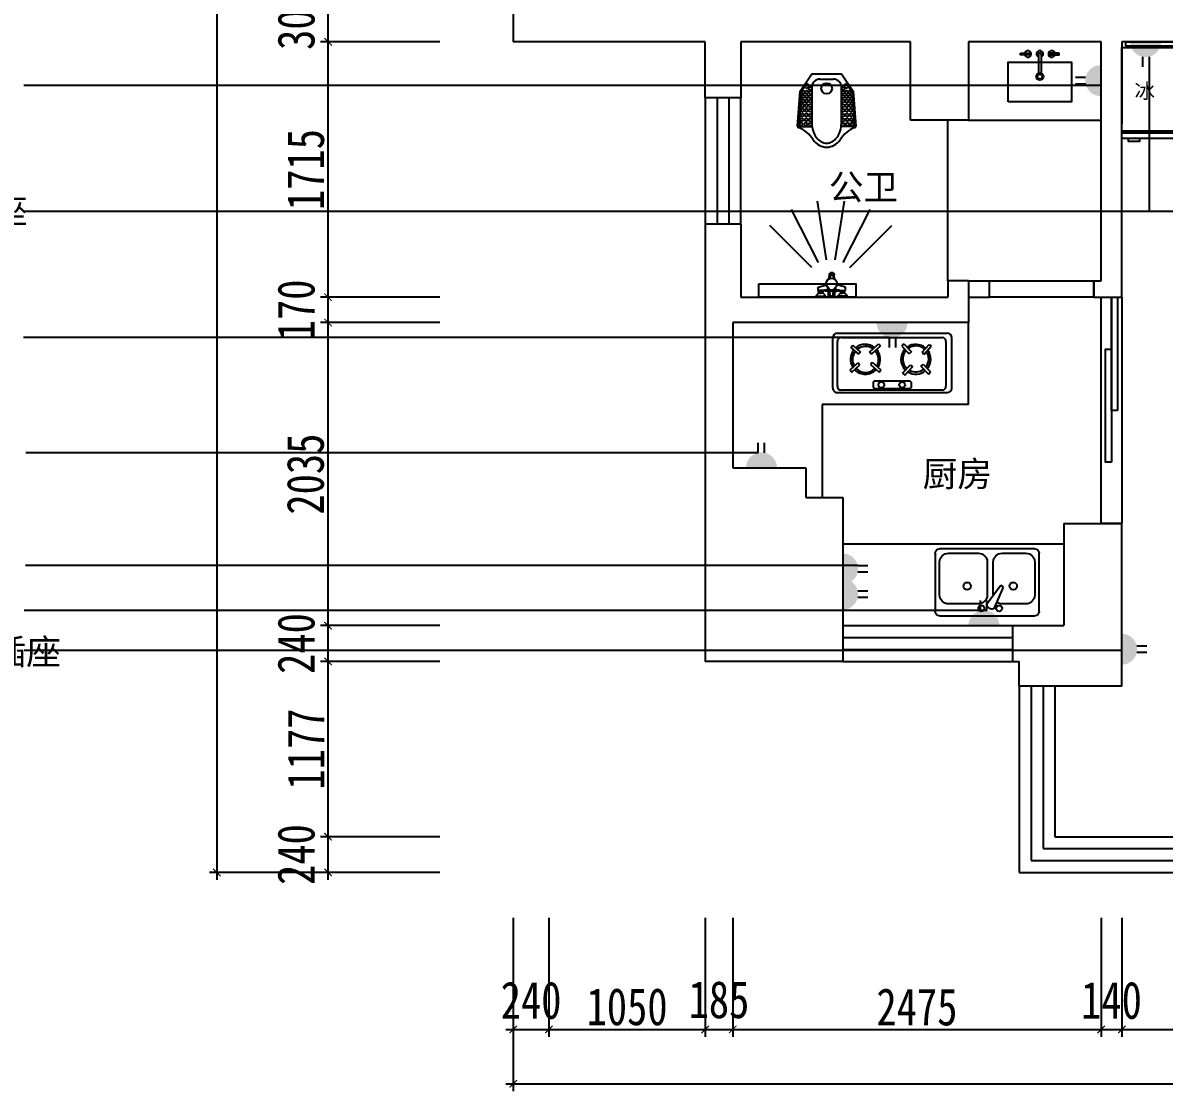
# Model space of a CAD drawing. Header units: millimetres. Extents: x 195858 to 476087, y -765534 to -702383.
# Drawn here: x 416879 to 424548, y -719472 to -712298 of the extents above; entities that cross this region are included whole.
import ezdxf

# ---------------------------------------------------------------- set-up
doc = ezdxf.new("R2010")
doc.units = ezdxf.units.MM
doc.header["$PDMODE"] = 3
for name, color, linetype in [('250', 250, 'Continuous'), ('IDS-FIXT', 31, 'Continuous'), ('JP-洁具灶具', 2, 'Continuous'), ('墙体', 7, 'Continuous'), ('家具1', 2, 'Continuous'), ('家具外线', 4, 'Continuous')]:
    doc.layers.add(name, color=color, linetype=linetype)
doc.styles.add('DIM', font='simhei.ttf', dxfattribs={"width": 0.8})
doc.styles.add('DIM_FONT', font='SIMPLEX.shx', dxfattribs={"width": 0.8})
doc.styles.add('HT', font='simhei.ttf')
doc.styles.get("Standard").update_dxf_attribs({"font": 'simhei.ttf'})
doc.dimstyles.new('1-10', dxfattribs={"dimscale": 10, "dimtxt": 10, "dimasz": 1, "dimexe": 1, "dimexo": 3, "dimgap": 0.5, "dimtad": 1, "dimtoh": 1, "dimdec": 0, "dimzin": 0, "dimdsep": 46, "dimtxsty": 'Standard', "dimblk": 'ARCHTICK', "dimcen": 0.09, "dimdle": 1, "dimclrd": 3, "dimclre": 3, "dimclrt": 1, "dimadec": 0, "dimazin": 0, "dimtfac": 1, "dimtdec": 0, "dimtix": 1, "dimtmove": 2, "dimatfit": 0, "dimldrblk": 'ARCHTICK', "dimfxl": 5, "dimfxlon": 1, "dimtolj": 1, "dimtzin": 0, "dimarcsym": 1})
doc.dimstyles.new('1-50', dxfattribs={"dimscale": 50, "dimtxt": 5, "dimasz": 1, "dimexe": 1, "dimexo": 0.1, "dimgap": 0.5, "dimtad": 1, "dimdec": 0, "dimdsep": 46, "dimtxsty": 'DIM', "dimblk": 'ARCHTICK', "dimcen": 4, "dimdle": 1, "dimclrd": 3, "dimclre": 3, "dimclrt": 7, "dimadec": 0, "dimazin": 0, "dimtfac": 1, "dimtdec": 0, "dimtmove": 2, "dimatfit": 3, "dimldrblk": 'DOT', "dimfxl": 15, "dimfxlon": 1, "dimarcsym": 0})

# ---------------------------------------------------------------- blocks, each defined once
blk = doc.blocks.new('_ArchTick')
at = {"color": 0, "linetype": 'ByBlock', "const_width": 0.15}
blk.add_lwpolyline([(-0.5, -0.5), (0.5, 0.5)], dxfattribs=at)
blk = doc.blocks.new('*D442')
at = {"layer": '250', "color": 3, "lineweight": -2}
for p, q in [((420173.9, -718307.2), (420173.9, -719107.2)), ((420413.9, -718307.2), (420413.9, -719107.2)), ((420123.9, -719057.2), (420463.9, -719057.2))]:
    blk.add_line(p, q, dxfattribs=at)
at = {"layer": 'Defpoints', "color": 0}
for p in [(420413.9, -711408.5), (420173.9, -711708.5), (420413.9, -719057.2)]:
    blk.add_point(p, dxfattribs=at)
at = {"layer": '250', "color": 3, "lineweight": -2, "xscale": 50, "yscale": 50, "zscale": 50, "rotation": 180}
blk.add_blockref('_ArchTick', (420173.9, -719057.2), dxfattribs=at)
at = {"layer": '250', "color": 3, "lineweight": -2, "xscale": 50, "yscale": 50, "zscale": 50}
blk.add_blockref('_ArchTick', (420413.9, -719057.2), dxfattribs=at)
at = {"layer": '250', "color": 7, "insert": (420293.9, -718862.7), "char_height": 250, "attachment_point": 5, "style": 'DIM'}
blk.add_mtext('240', dxfattribs=at)
blk = doc.blocks.new('_Dot')
at = {"color": 0, "linetype": 'ByBlock', "lineweight": -2}
blk.add_line((-0.5, 0), (-1, 0), dxfattribs=at)
at = {"color": 0, "linetype": 'ByBlock', "const_width": 0.5}
blk.add_lwpolyline([(-0.25, 0, 1), (0.25, 0, 1)], format="xyb", close=True, dxfattribs=at)
blk = doc.blocks.new('*D443')
at = {"layer": '250', "color": 3, "lineweight": -2}
for p, q in [((420413.9, -718307.2), (420413.9, -719107.2)), ((421463.9, -718307.2), (421463.9, -719107.2)), ((420363.9, -719057.2), (421513.9, -719057.2))]:
    blk.add_line(p, q, dxfattribs=at)
at = {"layer": 'Defpoints', "color": 0}
for p in [(420413.9, -711408.5), (421463.9, -715868.5), (421463.9, -719057.2)]:
    blk.add_point(p, dxfattribs=at)
at = {"layer": '250', "color": 3, "lineweight": -2, "xscale": 50, "yscale": 50, "zscale": 50, "rotation": 180}
blk.add_blockref('_ArchTick', (420413.9, -719057.2), dxfattribs=at)
at = {"layer": '250', "color": 3, "lineweight": -2, "xscale": 50, "yscale": 50, "zscale": 50}
blk.add_blockref('_ArchTick', (421463.9, -719057.2), dxfattribs=at)
at = {"layer": '250', "color": 7, "insert": (420938.9, -718905.8), "char_height": 250, "attachment_point": 5, "style": 'DIM'}
blk.add_mtext('1050', dxfattribs=at)
blk = doc.blocks.new('*D444')
at = {"layer": '250', "color": 3, "lineweight": -2}
for p, q in [((421463.9, -718307.2), (421463.9, -719107.2)), ((421648.9, -718307.2), (421648.9, -719107.2)), ((421413.9, -719057.2), (421698.9, -719057.2))]:
    blk.add_line(p, q, dxfattribs=at)
at = {"layer": 'Defpoints', "color": 0}
for p in [(421648.9, -714568.5), (421463.9, -715868.5), (421648.9, -719057.2)]:
    blk.add_point(p, dxfattribs=at)
at = {"layer": '250', "color": 3, "lineweight": -2, "xscale": 50, "yscale": 50, "zscale": 50, "rotation": 180}
blk.add_blockref('_ArchTick', (421463.9, -719057.2), dxfattribs=at)
at = {"layer": '250', "color": 3, "lineweight": -2, "xscale": 50, "yscale": 50, "zscale": 50}
blk.add_blockref('_ArchTick', (421648.9, -719057.2), dxfattribs=at)
at = {"layer": '250', "color": 7, "insert": (421556.4, -718858.5), "char_height": 250, "attachment_point": 5, "style": 'DIM'}
blk.add_mtext('185', dxfattribs=at)
blk = doc.blocks.new('*D445')
at = {"layer": '250', "color": 3, "lineweight": -2}
for p, q in [((421648.9, -718307.2), (421648.9, -719107.2)), ((424123.9, -718307.2), (424123.9, -719107.2)), ((421598.9, -719057.2), (424173.9, -719057.2))]:
    blk.add_line(p, q, dxfattribs=at)
at = {"layer": 'Defpoints', "color": 0}
for p in [(421648.9, -714568.5), (424123.9, -714943.5), (424123.9, -719057.2)]:
    blk.add_point(p, dxfattribs=at)
at = {"layer": '250', "color": 3, "lineweight": -2, "xscale": 50, "yscale": 50, "zscale": 50, "rotation": 180}
blk.add_blockref('_ArchTick', (421648.9, -719057.2), dxfattribs=at)
at = {"layer": '250', "color": 3, "lineweight": -2, "xscale": 50, "yscale": 50, "zscale": 50}
blk.add_blockref('_ArchTick', (424123.9, -719057.2), dxfattribs=at)
at = {"layer": '250', "color": 7, "insert": (422886.4, -718907.2), "char_height": 250, "attachment_point": 5, "style": 'DIM'}
blk.add_mtext('2475', dxfattribs=at)
blk = doc.blocks.new('*D446')
at = {"layer": '250', "color": 3, "lineweight": -2}
for p, q in [((424123.9, -718307.2), (424123.9, -719107.2)), ((424263.9, -718307.2), (424263.9, -719107.2)), ((424073.9, -719057.2), (424313.9, -719057.2))]:
    blk.add_line(p, q, dxfattribs=at)
at = {"layer": 'Defpoints', "color": 0}
for p in [(424123.9, -714943.5), (424263.9, -715805.5), (424263.9, -719057.2)]:
    blk.add_point(p, dxfattribs=at)
at = {"layer": '250', "color": 3, "lineweight": -2, "xscale": 50, "yscale": 50, "zscale": 50, "rotation": 180}
blk.add_blockref('_ArchTick', (424123.9, -719057.2), dxfattribs=at)
at = {"layer": '250', "color": 3, "lineweight": -2, "xscale": 50, "yscale": 50, "zscale": 50}
blk.add_blockref('_ArchTick', (424263.9, -719057.2), dxfattribs=at)
at = {"layer": '250', "color": 7, "insert": (424193.9, -718862.7), "char_height": 250, "attachment_point": 5, "style": 'DIM'}
blk.add_mtext('140', dxfattribs=at)
blk = doc.blocks.new('*D447')
at = {"layer": '250', "color": 3, "lineweight": -2}
for p, q in [((424263.9, -718307.2), (424263.9, -719107.2)), ((429923.9, -718307.2), (429923.9, -719107.2)), ((424213.9, -719057.2), (429973.9, -719057.2))]:
    blk.add_line(p, q, dxfattribs=at)
at = {"layer": 'Defpoints', "color": 0}
for p in [(429923.9, -714875.5), (424263.9, -715805.5), (429923.9, -719057.2)]:
    blk.add_point(p, dxfattribs=at)
at = {"layer": '250', "color": 3, "lineweight": -2, "xscale": 50, "yscale": 50, "zscale": 50, "rotation": 180}
blk.add_blockref('_ArchTick', (424263.9, -719057.2), dxfattribs=at)
at = {"layer": '250', "color": 3, "lineweight": -2, "xscale": 50, "yscale": 50, "zscale": 50}
blk.add_blockref('_ArchTick', (429923.9, -719057.2), dxfattribs=at)
at = {"layer": '250', "color": 7, "insert": (427093.9, -718905.8), "char_height": 250, "attachment_point": 5, "style": 'DIM'}
blk.add_mtext('5660', dxfattribs=at)
blk = doc.blocks.new('*D451')
at = {"layer": '250', "color": 3, "lineweight": -2}
for p, q in [((420173.9, -718671.6), (420173.9, -719471.6)), ((434183.9, -718671.6), (434183.9, -719471.6)), ((420123.9, -719421.6), (434233.9, -719421.6))]:
    blk.add_line(p, q, dxfattribs=at)
at = {"layer": 'Defpoints', "color": 0}
for p in [(420173.9, -718307.2), (434183.9, -718307.2), (434183.9, -719421.6)]:
    blk.add_point(p, dxfattribs=at)
at = {"layer": '250', "color": 3, "lineweight": -2, "xscale": 50, "yscale": 50, "zscale": 50, "rotation": 180}
blk.add_blockref('_ArchTick', (420173.9, -719421.6), dxfattribs=at)
at = {"layer": '250', "color": 3, "lineweight": -2, "xscale": 50, "yscale": 50, "zscale": 50}
blk.add_blockref('_ArchTick', (434183.9, -719421.6), dxfattribs=at)
at = {"layer": '250', "color": 7, "insert": (427178.9, -719270.2), "char_height": 250, "attachment_point": 5, "style": 'DIM'}
blk.add_mtext('14010', dxfattribs=at)
blk = doc.blocks.new('*D452')
at = {"layer": '250', "color": 3, "lineweight": -2}
for p, q in [((418929.9, -718053), (418929.9, -717713)), ((419679.9, -717763), (418879.9, -717763)), ((419679.9, -718003), (418879.9, -718003))]:
    blk.add_line(p, q, dxfattribs=at)
at = {"layer": 'Defpoints', "color": 0}
for p in [(418929.9, -717763), (425221.6, -717763), (426031.2, -718003)]:
    blk.add_point(p, dxfattribs=at)
at = {"layer": '250', "color": 3, "lineweight": -2, "xscale": 50, "yscale": 50, "zscale": 50}
for p, rotation in [((418929.9, -717763), 90), ((418929.9, -718003), 270)]:
    blk.add_blockref('_ArchTick', p, dxfattribs=dict(at, rotation=rotation))
at = {"layer": '250', "color": 7, "insert": (418716, -717883), "char_height": 250, "attachment_point": 5, "rotation": 90, "style": 'DIM'}
blk.add_mtext('240', dxfattribs=at)
blk = doc.blocks.new('*D453')
at = {"layer": '250', "color": 3, "lineweight": -2}
for p, q in [((418929.9, -717813), (418929.9, -716536)), ((419679.9, -716586), (418879.9, -716586)), ((419679.9, -717763), (418879.9, -717763))]:
    blk.add_line(p, q, dxfattribs=at)
at = {"layer": 'Defpoints', "color": 0}
for p in [(418929.9, -716586), (423796.6, -716586), (425221.6, -717763)]:
    blk.add_point(p, dxfattribs=at)
at = {"layer": '250', "color": 3, "lineweight": -2, "xscale": 50, "yscale": 50, "zscale": 50}
for p, rotation in [((418929.9, -716586), 90), ((418929.9, -717763), 270)]:
    blk.add_blockref('_ArchTick', p, dxfattribs=dict(at, rotation=rotation))
at = {"layer": '250', "color": 7, "insert": (418779.9, -717174.5), "char_height": 250, "attachment_point": 5, "rotation": 90, "style": 'DIM'}
blk.add_mtext('1177', dxfattribs=at)
blk = doc.blocks.new('*D454')
at = {"layer": '250', "color": 3, "lineweight": -2}
for p, q in [((418929.9, -716636), (418929.9, -716296)), ((419679.9, -716346), (418879.9, -716346)), ((419679.9, -716586), (418879.9, -716586))]:
    blk.add_line(p, q, dxfattribs=at)
at = {"layer": 'Defpoints', "color": 0}
for p in [(418929.9, -716346), (423796.6, -716346), (423796.6, -716586)]:
    blk.add_point(p, dxfattribs=at)
at = {"layer": '250', "color": 3, "lineweight": -2, "xscale": 50, "yscale": 50, "zscale": 50}
for p, rotation in [((418929.9, -716346), 90), ((418929.9, -716586), 270)]:
    blk.add_blockref('_ArchTick', p, dxfattribs=dict(at, rotation=rotation))
at = {"layer": '250', "color": 7, "insert": (418716, -716466), "char_height": 250, "attachment_point": 5, "rotation": 90, "style": 'DIM'}
blk.add_mtext('240', dxfattribs=at)
blk = doc.blocks.new('*D455')
at = {"layer": '250', "color": 3, "lineweight": -2}
for p, q in [((418929.9, -716396), (418929.9, -714261)), ((419679.9, -714311), (418879.9, -714311)), ((419679.9, -716346), (418879.9, -716346))]:
    blk.add_line(p, q, dxfattribs=at)
at = {"layer": 'Defpoints', "color": 0}
for p in [(418929.9, -714311), (423056.6, -714311), (423796.6, -716346)]:
    blk.add_point(p, dxfattribs=at)
at = {"layer": '250', "color": 3, "lineweight": -2, "xscale": 50, "yscale": 50, "zscale": 50}
for p, rotation in [((418929.9, -714311), 90), ((418929.9, -716346), 270)]:
    blk.add_blockref('_ArchTick', p, dxfattribs=dict(at, rotation=rotation))
at = {"layer": '250', "color": 7, "insert": (418778.5, -715328.5), "char_height": 250, "attachment_point": 5, "rotation": 90, "style": 'DIM'}
blk.add_mtext('2035', dxfattribs=at)
blk = doc.blocks.new('*D456')
at = {"layer": '250', "color": 3, "lineweight": -2}
for p, q in [((418929.9, -714361), (418929.9, -714091)), ((419679.9, -714141), (418879.9, -714141)), ((419679.9, -714311), (418879.9, -714311))]:
    blk.add_line(p, q, dxfattribs=at)
at = {"layer": 'Defpoints', "color": 0}
for p in [(418929.9, -714141), (423111.6, -714141), (423056.6, -714311)]:
    blk.add_point(p, dxfattribs=at)
at = {"layer": '250', "color": 3, "lineweight": -2, "xscale": 50, "yscale": 50, "zscale": 50}
for p, rotation in [((418929.9, -714141), 90), ((418929.9, -714311), 270)]:
    blk.add_blockref('_ArchTick', p, dxfattribs=dict(at, rotation=rotation))
at = {"layer": '250', "color": 7, "insert": (418716, -714226), "char_height": 250, "attachment_point": 5, "rotation": 90, "style": 'DIM'}
blk.add_mtext('170', dxfattribs=at)
blk = doc.blocks.new('*D457')
at = {"layer": '250', "color": 3, "lineweight": -2}
for p, q in [((418929.9, -714191), (418929.9, -712376)), ((419679.9, -712426), (418879.9, -712426)), ((419679.9, -714141), (418879.9, -714141))]:
    blk.add_line(p, q, dxfattribs=at)
at = {"layer": 'Defpoints', "color": 0}
for p in [(418929.9, -712426), (423111.6, -712426), (423111.6, -714141)]:
    blk.add_point(p, dxfattribs=at)
at = {"layer": '250', "color": 3, "lineweight": -2, "xscale": 50, "yscale": 50, "zscale": 50}
for p, rotation in [((418929.9, -712426), 90), ((418929.9, -714141), 270)]:
    blk.add_blockref('_ArchTick', p, dxfattribs=dict(at, rotation=rotation))
at = {"layer": '250', "color": 7, "insert": (418779.9, -713283.5), "char_height": 250, "attachment_point": 5, "rotation": 90, "style": 'DIM'}
blk.add_mtext('1715', dxfattribs=at)
blk = doc.blocks.new('*D458')
at = {"layer": '250', "color": 3, "lineweight": -2}
for p, q in [((418929.9, -712476), (418929.9, -712076)), ((419679.9, -712126), (418879.9, -712126)), ((419679.9, -712426), (418879.9, -712426))]:
    blk.add_line(p, q, dxfattribs=at)
at = {"layer": 'Defpoints', "color": 0}
for p in [(418929.9, -712126), (423081.6, -712126), (423111.6, -712426)]:
    blk.add_point(p, dxfattribs=at)
at = {"layer": '250', "color": 3, "lineweight": -2, "xscale": 50, "yscale": 50, "zscale": 50}
for p, rotation in [((418929.9, -712126), 90), ((418929.9, -712426), 270)]:
    blk.add_blockref('_ArchTick', p, dxfattribs=dict(at, rotation=rotation))
at = {"layer": '250', "color": 7, "insert": (418716, -712276), "char_height": 250, "attachment_point": 5, "rotation": 90, "style": 'DIM'}
blk.add_mtext('300', dxfattribs=at)
blk = doc.blocks.new('*D464')
at = {"layer": '250', "color": 3, "lineweight": -2}
for p, q in [((418932.7, -705728), (418132.7, -705728)), ((418182.7, -705678), (418182.7, -718053)), ((418932.7, -718003), (418132.7, -718003))]:
    blk.add_line(p, q, dxfattribs=at)
at = {"layer": 'Defpoints', "color": 0}
for p in [(419722.8, -705728), (418182.7, -718003), (419322.8, -718003)]:
    blk.add_point(p, dxfattribs=at)
at = {"layer": '250', "color": 3, "lineweight": -2, "xscale": 50, "yscale": 50, "zscale": 50}
for p, rotation in [((418182.7, -705728), 90), ((418182.7, -718003), 270)]:
    blk.add_blockref('_ArchTick', p, dxfattribs=dict(at, rotation=rotation))
at = {"layer": '250', "color": 7, "insert": (418032.7, -711865.5), "char_height": 250, "attachment_point": 5, "rotation": 90, "style": 'DIM'}
blk.add_mtext('12275', dxfattribs=at)
blk = doc.blocks.new('941RFD')
at = {"color": 2}
for p, q in [((40964.1, 8549.6), (40841.5, 8549.6)), ((40964.1, 8532.5), (40841.5, 8532.5))]:
    blk.add_line(p, q, dxfattribs=at)
for points in [[(40643.5, 8754.1), (40909.2, 8754.1), (40909.2, 8327.7), (40643.5, 8327.7)], [(40970.7, 8670.7), (40970.7, 8613.1), (40959.1, 8613.1), (40959.1, 8670.7)], [(40970.7, 8411.4), (40970.7, 8469), (40959.1, 8469), (40959.1, 8411.4)]]:
    blk.add_lwpolyline(points, close=True, dxfattribs=at)
for radius in [24, 16]:
    blk.add_circle((40812.4, 8540.9), radius, dxfattribs=at)
for centre, radius, start, end in [((40964.9, 8621), 22, 105.27635, 74.72365), ((40841.5, 8541), 8.57, 90, 270), ((40964.9, 8541), 22, 202.91788, 157.08212), ((40964.1, 8541), 8.57, 270, 90), ((40964.9, 8461), 22, 285.27635, 254.72365)]:
    blk.add_arc(centre, radius, start, end, dxfattribs=at)
blk = doc.blocks.new('FBVC8')
at = {"color": 3, "ltscale": 100}
for p, q in [((-160996.6, -537259.3), (-161014, -537023.4)), ((-160987.8, -537256.2), (-161004.5, -537030.5)), ((-160995.5, -537020.8), (-160915.5, -537020.8)), ((-160640.3, -537020.8), (-160720.3, -537020.8)), ((-160648.1, -537256.2), (-160631.3, -537030.5)), ((-160621.8, -537023.4), (-160639.3, -537259.3)), ((-160916.9, -537043.3), (-160916.9, -537286.3)), ((-160916.9, -537286.3), (-160916.9, -537043.3)), ((-160718.9, -537286.3), (-160718.9, -537043.3)), ((-160916.9, -537376.3), (-160996.6, -537259.3)), ((-160951.3, -537309.7), (-160987.8, -537256.2)), ((-160639.3, -537259.3), (-160718.9, -537376.3)), ((-160684.5, -537309.7), (-160648.1, -537256.2)), ((-160916.9, -537286.3), (-160951.3, -537309.7)), ((-160772.9, -537340.3), (-160862.9, -537340.3)), ((-160718.9, -537286.3), (-160684.5, -537309.7)), ((-160718.9, -537376.3), (-160916.9, -537376.3))]:
    blk.add_line(p, q, dxfattribs=at)
for centre, radius in [((-160988.8, -537037.5), 10.3), ((-160958.2, -537037.5), 10.3), ((-160927.7, -537036.4), 10.3), ((-160708.1, -537036.4), 10.3), ((-160677.6, -537037.5), 10.3), ((-160647.1, -537037.5), 10.3), ((-160985.5, -537066.9), 10.3), ((-160982.2, -537098.6), 10.3), ((-160956.1, -537066.9), 10.3), ((-160955, -537098.6), 10.3), ((-160927.7, -537065.8), 10.3), ((-160927.7, -537097.5), 10.3), ((-160708.1, -537065.8), 10.3), ((-160708.1, -537097.5), 10.3), ((-160680.9, -537098.6), 10.3), ((-160679.8, -537066.9), 10.3), ((-160653.6, -537098.6), 10.3), ((-160650.3, -537066.9), 10.3), ((-160980.1, -537131.3), 10.3), ((-160977.9, -537162.9), 10.3), ((-160975.7, -537193.5), 10.3), ((-160953.9, -537131.3), 10.3), ((-160952.8, -537162.9), 10.3), ((-160952.8, -537193.5), 10.3), ((-160927.7, -537130.2), 10.3), ((-160927.7, -537161.9), 10.3), ((-160927.7, -537192.4), 10.3), ((-160708.1, -537130.2), 10.3), ((-160708.1, -537161.9), 10.3), ((-160708.1, -537192.4), 10.3), ((-160683, -537162.9), 10.3), ((-160683, -537193.5), 10.3), ((-160682, -537131.3), 10.3), ((-160660.1, -537193.5), 10.3), ((-160658, -537162.9), 10.3), ((-160655.8, -537131.3), 10.3), ((-160974.6, -537223), 10.3), ((-160974.6, -537252.4), 10.3), ((-160950.6, -537223), 10.3), ((-160950.6, -537252.4), 10.3), ((-160927.7, -537221.9), 10.3), ((-160927.7, -537251.3), 10.3), ((-160927.5, -537277.7), 10.3), ((-160817.9, -537277.3), 36), ((-160708.3, -537277.7), 10.3), ((-160708.1, -537221.9), 10.3), ((-160708.1, -537251.3), 10.3), ((-160685.2, -537223), 10.3), ((-160685.2, -537252.4), 10.3), ((-160661.2, -537223), 10.3), ((-160661.2, -537252.4), 10.3), ((-160950.6, -537289.5), 10.3), ((-160685.2, -537289.5), 10.3)]:
    blk.add_circle(centre, radius, dxfattribs=at)
for centre, radius, start, end in [((-160817.9, -536984.6), 101.5, 90, 119.13117), ((-160817.9, -536984.6), 101.5, 60.86883, 90), ((-161067, -536842.3), 181.7, 288.94368, 330.21469), ((-160802.2, -537012.8), 133.8, 119.13117, 143.37867), ((-160777.4, -537031.3), 137.7, 143.37867, 162.88842), ((-160802.2, -537012.8), 106.8, 119.13117, 143.37867), ((-160817.9, -536984.6), 74.5, 90, 119.13117), ((-160817.9, -536984.6), 74.5, 60.86883, 90), ((-160833.7, -537012.8), 106.8, 36.62133, 60.86883), ((-160833.7, -537012.8), 133.8, 36.62133, 60.86883), ((-160858.4, -537031.3), 137.7, 17.11158, 36.62133), ((-160568.8, -536842.3), 181.7, 209.78531, 251.05632), ((-160995.5, -537029.8), 9, 90, 184.23639), ((-160738.3, -537043.3), 178.6, 162.88842, 180), ((-160897.5, -537043.3), 178.6, 0, 17.11158), ((-160640.3, -537029.8), 9, 355.76361, 90), ((-160630.8, -537022.7), 9, 355.76361, 71.05632), ((-160862.9, -537286.3), 54, 180, 270), ((-160772.9, -537286.3), 54, 270, 0)]:
    blk.add_arc(centre, radius, start, end, dxfattribs=at)
at = {"layer": '家具外线'}
blk.add_arc((-161005.1, -537022.7), 9, 108.94368, 184.23639, dxfattribs=at)
at = {"color": 3, "ltscale": 100, "style": 'DIM_FONT', "width": 0.8, "flags": 9}
for tag in ['YSIZE', 'XSIZE']:
    blk.add_attdef(tag, (-160718.9, -537376.3), '', height=0.45, rotation=180, dxfattribs=at)
blk = doc.blocks.new('A$C761A5A90')
at = {"color": 8, "ltscale": 120}
for p, q in [((-23.1, 250.9), (-85.6, 645.6)), ((33.5, 250.9), (96, 645.6)), ((-76.9, 233.5), (-258.3, 589.5)), ((87.3, 233.5), (268.7, 589.5)), ((-122.6, 200.2), (-405.2, 482.7)), ((133.1, 200.2), (415.6, 482.7))]:
    blk.add_line(p, q, dxfattribs=at)
at = {"layer": 'IDS-FIXT'}
for p, q in [((-92.2, 68.4), (-43.7, 80.7)), ((-19.8, 123.3), (-17.1, 151.1)), ((-19, 123.8), (-16.2, 147.2)), ((-14, 126.4), (-12.4, 138.7)), ((12, 127.2), (10.4, 138.7)), ((17, 125), (14.2, 147.2)), ((17.7, 124.6), (15.2, 151.1)), ((90.3, 68.4), (41.8, 80.7)), ((-108.3, 7.6), (-89.3, 26.6)), ((-108.3, 0), (-108.3, 7.6)), ((-108.3, 7.6), (-39.9, 7.6)), ((-39.9, 0), (-108.3, 0)), ((-92.2, 44.6), (-92.2, 68.4)), ((-87.4, 44.6), (-92.2, 44.6)), ((-89.3, 40.8), (-87.4, 42.7)), ((-89.3, 33.2), (-89.3, 40.8)), ((-89.3, 40.8), (-85.5, 40.8)), ((-87.4, 31.3), (-89.3, 33.2)), ((-85.5, 33.2), (-89.3, 33.2)), ((-89.3, 26.6), (-87.4, 26.6)), ((-87.4, 44.6), (-87.4, 42.7)), ((-60.8, 44.6), (-87.4, 44.6)), ((-87.4, 42.7), (-74.1, 42.7)), ((-87.4, 26.6), (-87.4, 31.3)), ((-87.4, 31.3), (-74.1, 31.3)), ((-87.4, 26.6), (-74.1, 26.6)), ((-85.5, 40.8), (-83.6, 42.7)), ((-85.5, 40.8), (-85.5, 33.2)), ((-85.5, 33.2), (-82.6, 31.3)), ((-77, 40.8), (-78.8, 42.7)), ((-78.8, 31.3), (-77, 33.2)), ((-77, 33.2), (-77, 40.8)), ((-77, 40.8), (-74.1, 40.8)), ((-77, 33.2), (-74.1, 33.2)), ((-60.8, 42.7), (-74.1, 42.7)), ((-71.2, 40.8), (-74.1, 40.8)), ((-71.2, 33.2), (-74.1, 33.2)), ((-60.8, 31.3), (-74.1, 31.3)), ((-60.8, 26.6), (-74.1, 26.6)), ((-71.2, 40.8), (-69.4, 42.7)), ((-71.2, 33.2), (-71.2, 40.8)), ((-69.4, 31.3), (-71.2, 33.2)), ((-62.7, 33.2), (-65.6, 31.3)), ((-62.7, 40.8), (-64.6, 42.7)), ((-62.7, 40.8), (-62.7, 33.2)), ((-58.9, 40.8), (-62.7, 40.8)), ((-62.7, 33.2), (-58.9, 33.2)), ((-60.8, 44.6), (-60.8, 42.7)), ((-50.3, 44.6), (-60.8, 44.6)), ((-58.9, 40.8), (-60.8, 42.7)), ((-60.8, 31.3), (-58.9, 33.2)), ((-60.8, 26.6), (-60.8, 31.3)), ((-58.9, 26.6), (-60.8, 26.6)), ((-58.9, 33.2), (-58.9, 40.8)), ((-39.9, 7.6), (-58.9, 26.6)), ((-39.9, 7.6), (-39.9, 0)), ((-16.3, 56.5), (-27.5, 69.7)), ((-21.9, 43.7), (-15.1, 43.7)), ((-21.9, 0), (-21.9, 43.7)), ((-12.4, 0), (-21.9, 0)), ((-14.2, 47.5), (-14.2, 51)), ((-14.2, 47.5), (0, 47.5)), ((-11.4, 5.7), (-14.2, 41.8)), ((-14.2, 41.8), (0, 41.8)), ((-12.4, 17.7), (-12.4, 0)), ((-9, 5.8), (-11.9, 41.9)), ((-11.4, 7.6), (0, 7.6)), ((-11.4, 5.7), (0, 5.7)), ((14.2, 47.5), (0, 47.5)), ((14.2, 41.8), (0, 41.8)), ((11.4, 7.6), (0, 7.6)), ((11.4, 5.7), (0, 5.7)), ((9, 5.8), (11.9, 41.9)), ((11.4, 5.7), (14.2, 41.8)), ((12.3, 17.7), (12.3, 0)), ((12.3, 0), (21.9, 0)), ((14.2, 47.5), (14.2, 51)), ((21.9, 43.7), (15.1, 43.7)), ((16.3, 56.5), (27.5, 69.7)), ((21.9, 0), (21.9, 43.7)), ((38, 7.6), (57, 26.6)), ((38, 7.6), (38, 0)), ((106.4, 7.6), (38, 7.6)), ((38, 0), (73.1, 0)), ((48.4, 44.6), (58.9, 44.6)), ((57, 40.8), (58.9, 42.7)), ((57, 33.2), (57, 40.8)), ((57, 40.8), (60.8, 40.8)), ((58.9, 31.3), (57, 33.2)), ((60.8, 33.2), (57, 33.2)), ((57, 26.6), (58.9, 26.6)), ((58.9, 44.6), (58.9, 42.7)), ((58.9, 44.6), (85.5, 44.6)), ((58.9, 42.7), (72.2, 42.7)), ((58.9, 26.6), (58.9, 31.3)), ((58.9, 31.3), (72.2, 31.3)), ((58.9, 26.6), (72.2, 26.6)), ((60.8, 40.8), (62.7, 42.7)), ((60.8, 40.8), (60.8, 33.2)), ((60.8, 33.2), (63.6, 31.3)), ((69.3, 40.8), (67.4, 42.7)), ((67.4, 31.3), (69.3, 33.2)), ((69.3, 40.8), (72.2, 40.8)), ((69.3, 33.2), (69.3, 40.8)), ((69.3, 33.2), (72.2, 33.2)), ((85.5, 42.7), (72.2, 42.7)), ((75, 40.8), (72.2, 40.8)), ((75, 33.2), (72.2, 33.2)), ((85.5, 31.3), (72.2, 31.3)), ((85.5, 26.6), (72.2, 26.6)), ((73.1, 0), (93.1, 0)), ((75, 40.8), (76.9, 42.7)), ((75, 33.2), (75, 40.8)), ((76.9, 31.3), (75, 33.2)), ((83.6, 33.2), (80.7, 31.3)), ((83.6, 40.8), (81.7, 42.7)), ((83.6, 40.8), (83.6, 33.2)), ((87.4, 40.8), (83.6, 40.8)), ((83.6, 33.2), (87.4, 33.2)), ((85.5, 44.6), (85.5, 42.7)), ((85.5, 44.6), (90.3, 44.6)), ((87.4, 40.8), (85.5, 42.7)), ((85.5, 31.3), (87.4, 33.2)), ((85.5, 26.6), (85.5, 31.3)), ((87.4, 26.6), (85.5, 26.6)), ((87.4, 33.2), (87.4, 40.8)), ((106.4, 7.6), (87.4, 26.6)), ((90.3, 44.6), (90.3, 68.4)), ((93.1, 0), (106.4, 0)), ((106.4, 0), (106.4, 7.6))]:
    blk.add_line(p, q, dxfattribs=at)
for centre, radius, start, end in [((0.8, 149.3), 18, 95.49232, 174.50768), ((1.2, 145.1), 17.5, 96.98106, 173.01894), ((2.3, 138.5), 20.4, 99.05948, 154.68031), ((-2.7, 149.3), 18, 5.49232, 84.50768), ((-3.1, 145.1), 17.5, 6.98106, 83.01894), ((-4.2, 138.5), 20.4, 25.31969, 80.94052), ((-51.3, 110.6), 30.8, 284.30028, 301.86242), ((0, 93.1), 36.1, 319.55423, 220.44577), ((-1.5, 137.3), 11, 87.20579, 172.40536), ((-0.4, 137.3), 11, 7.59464, 92.79421), ((49.4, 110.6), 30.8, 241.68836, 255.69972), ((-3, 338.7), 300.8, 257.83975, 266.40812), ((-46.7, 38.2), 11.4, 98.80679, 145.20397), ((-40.8, -0.8), 46.4, 73.38809, 101.84002), ((-41.7, 5.6), 44.3, 59.27744, 98.80679), ((-30.9, 32.5), 11.7, 39.23177, 73.38809), ((-1.3, 65.5), 25.6, 172.76717, 237.19187), ((-22.8, 51), 8.55, 0, 40.44577), ((-10.4, 44.6), 4.75, 143.1301, 216.8699), ((0, 27.1), 24.2, 241.92751, 298.07249), ((22.8, 51), 8.55, 139.55423, 180), ((10.4, 44.6), 4.75, 323.1301, 36.8699), ((-0.6, 65.5), 25.6, 308.01803, 2.6898), ((39.8, 5.6), 44.3, 81.19321, 120.72256), ((-3, 338.7), 300.8, 274.74006, 282.16025), ((29, 32.5), 11.7, 106.61191, 127.71193), ((38.9, -0.8), 46.4, 78.15998, 106.61191), ((44.8, 38.2), 11.4, 34.79603, 81.19321)]:
    blk.add_arc(centre, radius, start, end, dxfattribs=at)
blk = doc.blocks.new('DWQ129')
for p, q in [((-369.9, 0), (369.9, 0)), ((-399.9, -368.1), (-399.9, -30)), ((-368.9, -356.1), (-368.9, -54.1)), ((-343.9, -29.1), (336.1, -29.1)), ((361.1, -54.1), (361.1, -356.1)), ((399.9, -368.1), (399.9, -30)), ((336.1, -381.1), (-343.9, -381.1)), ((-369.9, -398.1), (369.9, -398.1))]:
    blk.add_line(p, q)
at = {"color": 251}
for p, q in [((-152.9, -126.2), (-92.1, -70.2)), ((-92.1, -70.2), (-78.1, -84.5)), ((78.4, -71.5), (64, -85.4)), ((78.4, -71.5), (128.4, -123.7)), ((200.4, -125.9), (247.7, -74.7)), ((247.7, -74.7), (261.6, -85.8)), ((-278.3, -94.4), (-265.1, -79.3)), ((-278.3, -94.4), (-226.8, -139.6)), ((-265.1, -79.3), (-212.3, -125.7)), ((-138.6, -140.2), (-78.1, -84.5)), ((64, -85.4), (114.7, -138.3)), ((213.3, -141.4), (261.6, -85.8)), ((-282.2, -245.1), (-230.2, -197.3)), ((-271.2, -262.1), (-217.4, -212.7)), ((-146, -210.5), (-87.9, -261.5)), ((-134.1, -194.3), (-75.8, -245.5)), ((69.2, -268.1), (122, -210.8)), ((84, -281.5), (138.5, -222.5)), ((192.8, -219.7), (244.5, -273.7)), ((207.9, -206.6), (257.2, -258)), ((-282.2, -245.1), (-271.2, -262.1)), ((-87.9, -261.5), (-75.8, -245.5)), ((69.2, -268.1), (84, -281.5)), ((244.5, -273.7), (257.2, -258)), ((-128.9, -334.9), (-128.9, -356.6)), ((116.1, -321.2), (-115.2, -321.2)), ((-115.2, -370.3), (116.1, -370.3)), ((129.9, -356.6), (129.9, -334.9))]:
    blk.add_line(p, q, dxfattribs=at)
for centre in [(-73.4, -346), (66.8, -346)]:
    blk.add_circle(centre, 19.6, dxfattribs=at)
for centre, radius, start, end in [((369.9, -30), 30, 0, 90), ((-369.9, -30), 30, 90, 180), ((-343.9, -54.1), 25, 90, 180), ((336.1, -54.1), 25, 0, 90), ((-369.9, -368.1), 30, 180, 270), ((-343.9, -356.1), 25, 180, 270), ((336.1, -356.1), 25, 270, 0), ((369.9, -368.1), 30, 270, 360)]:
    blk.add_arc(centre, radius, start, end)
for centre, radius, start, end in [((-180.4, -174.4), 100.2, 52.32519, 129.79813), ((158.5, -174.4), 100.2, 48.48792, 126.11211), ((-180.4, -174.4), 100.2, 141.27509, 212.89121), ((-178.9, -176.1), 87.6, 141.44823, 209.98899), ((-178.9, -176.1), 87.6, 55.22741, 128.30437), ((-182.9, -171.1), 54, 122.91019, 144.32569), ((-182.9, -171.1), 54, 34.89147, 56.24941), ((-178.9, -176.1), 87.6, 329.17089, 42.04034), ((-180.4, -174.4), 100.2, 327.67713, 40.83849), ((158.5, -174.4), 100.2, 137.5778, 226.0933), ((158.1, -172.1), 87.1, 139.01958, 227.14187), ((158.1, -172.1), 87.1, 47.43935, 125.82913), ((163.1, -170.1), 57.9, 126.76866, 146.69627), ((163.1, -170.1), 57.9, 29.73409, 49.80971), ((158.1, -172.1), 87.1, 321.7714, 34.67065), ((158.5, -174.4), 100.2, 321.48842, 37.63963), ((-182.9, -171.1), 54, 208.967, 230.32493), ((-182.9, -171.1), 54, 313.14957, 334.56507), ((163.1, -170.1), 57.9, 224.77151, 244.84713), ((163.1, -170.1), 57.9, 300.90425, 320.83186), ((-180.4, -174.4), 100.2, 224.37791, 316.20017), ((-178.9, -176.1), 87.6, 223.17606, 316.02703), ((158.5, -174.4), 100.2, 237.58864, 310.02273), ((158.1, -172.1), 87.1, 240.41386, 308.58095), ((-115.2, -334.9), 13.7, 90, 180), ((-115.2, -356.6), 13.7, 180, 270), ((116.1, -334.9), 13.7, 0, 90), ((116.1, -356.6), 13.7, 270, 0)]:
    blk.add_arc(centre, radius, start, end, dxfattribs=at)
blk = doc.blocks.new('adsfsfe')
at = {"color": 2, "linetype": 'Continuous'}
for p, q in [((-320, 0), (320, 0)), ((-350, -420.3), (-350, -30)), ((350, -30), (350, -420.3)), ((320, -450.3), (-320, -450.3))]:
    blk.add_line(p, q, dxfattribs=at)
at = {"color": 1, "linetype": 'Continuous'}
for p, q in [((-100.4, -30), (-260.1, -30)), ((260.1, -30), (59.4, -30)), ((-320, -89.9), (-320, -310.5)), ((-40.5, -309.7), (-40.5, -89.9)), ((-0.5, -89.9), (-0.5, -310.5)), ((320, -310.5), (320, -89.9)), ((-109, -257), (-91.7, -247.1)), ((-109, -257), (-91.7, -247.1)), ((-51.2, -392.8), (-109, -257)), ((-51.2, -392.8), (-109, -257)), ((-91.7, -247.1), (-3.1, -365)), ((-91.7, -247.1), (-3.1, -365)), ((-260.1, -370.4), (-100.4, -370.4)), ((59.4, -370.4), (260.1, -370.4)), ((-22.5, -403.1), (-8.5, -395)), ((-22.5, -403.1), (-8.5, -395))]:
    blk.add_line(p, q, dxfattribs=at)
at = {"color": 2, "linetype": 'Continuous'}
for centre, start, end in [((-320, -30), 90, 180), ((-320, -30), 90, 180), ((320, -30), 0, 90), ((320, -30), 0, 90), ((-320, -420.3), 180, 270), ((-320, -420.3), 180, 270), ((320, -420.3), 270, 0), ((320, -420.3), 270, 0)]:
    blk.add_arc(centre, 30, start, end, dxfattribs=at)
at = {"color": 1, "linetype": 'Continuous'}
for centre, radius, start, end in [((-260.1, -89.9), 59.9, 90, 180), ((-100.4, -89.9), 59.9, 0, 90), ((59.4, -89.9), 59.9, 90, 180), ((260.1, -89.9), 59.9, 0, 90), ((-260.1, -310.5), 59.9, 180, 270), ((-100.4, -310.5), 59.9, 270, 303.39297), ((-100.4, -310.5), 59.9, 270, 303.39297), ((-80.4, -400.4), 20, 0, 358.19454), ((-80.4, -400.4), 20, 0, 358.19454), ((-18.5, -377.7), 20, 300, 39.46232), ((-18.5, -377.7), 20, 300, 39.46232), ((59.4, -310.5), 59.9, 180, 270), ((39.4, -400.4), 20, 181.80546, 180), ((39.4, -400.4), 20, 181.80546, 180), ((260.1, -310.5), 59.9, 270, 0), ((-32.5, -385.8), 20, 200.53768, 300), ((-32.5, -385.8), 20, 200.53768, 300)]:
    blk.add_arc(centre, radius, start, end, dxfattribs=at)
at = {"color": 8, "linetype": 'Continuous'}
for centre, start, end in [((-175.3, -250.6), 0, 359.19418), ((-175.3, -250.6), 0, 359.19418), ((134.3, -250.6), 180.80582, 180), ((134.3, -250.6), 180.80582, 180)]:
    blk.add_arc(centre, 25, start, end, dxfattribs=at)
blk = doc.blocks.new('A$C03B97D01')
at = {"color": 2}
for p, q in [((0, 629.4), (550.3, 629.4)), ((0, 66.8), (0, 629.4)), ((25, 666.8), (922, 666.8)), ((25, 666.8), (25, 637.4)), ((922, 637.4), (25, 637.4)), ((90.7, 637.4), (90.7, 629.4)), ((452.7, 637.4), (452.7, 629.4)), ((550.3, 66.8), (550.3, 629.4)), ((950, 629.4), (550.3, 629.4)), ((922, 637.4), (922, 666.8)), ((950, 66.8), (950, 629.4)), ((550.3, 66.8), (0, 66.8)), ((0, 16.8), (0, 56.8)), ((0, 56.8), (550.3, 56.8)), ((550.3, 16.8), (0, 16.8)), ((950, 66.8), (399.7, 66.8)), ((399.7, 56.8), (950, 56.8)), ((950, 16.8), (399.7, 16.8)), ((527.2, 16.8), (527.2, 56.8)), ((581, 16.8), (581, 56.8)), ((950, 16.8), (950, 56.8))]:
    blk.add_line(p, q, dxfattribs=at)
for points in [[(121.2, 16.8), (42.2, 16.8), (42.2, 0), (121.2, 0)], [(692.1, 16.8), (613.1, 16.8), (613.1, 0), (692.1, 0)]]:
    blk.add_lwpolyline(points, close=True, dxfattribs=at)
at = {"layer": '墙体', "insert": (85, 275.9), "char_height": 100, "width": 628.583, "attachment_point": 7}
blk.add_mtext('{\\fSimSun|b0|i0|c134|p2;\\C1;冰  箱}', dxfattribs=at)
blk = doc.blocks.new('*D421')
at = {"layer": '250', "color": 3, "lineweight": -2}
for p, q in [((387924.1, -712986), (387924.1, -712416)), ((387974.1, -712426), (387914.1, -712426)), ((387904.1, -712976), (387934.1, -712976))]:
    blk.add_line(p, q, dxfattribs=at)
at = {"layer": 'Defpoints', "color": 0}
for p in [(387924.1, -712426), (424409.4, -712426), (387874.1, -712976)]:
    blk.add_point(p, dxfattribs=at)
at = {"layer": '250', "color": 3, "lineweight": -2, "xscale": 10, "yscale": 10, "zscale": 10}
for p, rotation in [((387924.1, -712426), 90), ((387924.1, -712976), 270)]:
    blk.add_blockref('_ArchTick', p, dxfattribs=dict(at, rotation=rotation))
at = {"layer": '250', "color": 1, "insert": (387868.6, -712701), "char_height": 100, "attachment_point": 5, "rotation": 90}
blk.add_mtext('\\A1;550', dxfattribs=at)

msp = doc.modelspace()

# ---------------------------------------------------------------- hatches: boundary and pattern name
for points in [[(424526.8, -712424), (424318.2, -712424, 1)], [(424121.9, -712790.5), (424121.9, -712581.9, 1)], [(422823.9, -714309.9), (422615.3, -714309.9, 1)], [(422823.9, -714309.9), (422615.3, -714309.9, 1)], [(421738, -715286.8), (421946.6, -715286.8, 1)], [(421738, -715286.8), (421946.6, -715286.8, 1)], [(422386.6, -715860.4), (422386.6, -716069, 1)], [(422386.6, -715860.4), (422386.6, -716069, 1)], [(422386.6, -716030.6), (422386.6, -716239.2, 1)], [(422386.6, -716030.6), (422386.6, -716239.2, 1)], [(423232.2, -716346.8), (423440.8, -716346.8, 1)], [(424261.6, -716399.6), (424261.6, -716608.2, 1)], [(424261.6, -716399.6), (424261.6, -716608.2, 1)]]:
    msp.add_hatch(color=5).paths.add_polyline_path(points)

# ---------------------------------------------------------------- linework, layer by layer
at = {"color": 5}
for p, q in [((424401.8, -712526.3), (424401.8, -712593.4)), ((424445.7, -712525.7), (424445.7, -712593.4)), ((424019.6, -712665.5), (423952.5, -712665.5)), ((424020.2, -712709.4), (423952.5, -712709.4)), ((422698.9, -714412.1), (422698.9, -714479.3)), ((422698.9, -714412.1), (422698.9, -714479.3)), ((422742.8, -714411.6), (422742.8, -714479.3)), ((422742.8, -714411.6), (422742.8, -714479.3)), ((421819.1, -715185.1), (421819.1, -715117.4)), ((421819.1, -715185.1), (421819.1, -715117.4)), ((421863, -715184.6), (421863, -715117.4)), ((421863, -715184.6), (421863, -715117.4)), ((422488.3, -715941.5), (422556, -715941.5)), ((422488.3, -715941.5), (422556, -715941.5)), ((422488.8, -715985.4), (422556, -715985.4)), ((422488.8, -715985.4), (422556, -715985.4)), ((422488.3, -716111.8), (422556, -716111.8)), ((422488.3, -716111.8), (422556, -716111.8)), ((422488.8, -716155.7), (422556, -716155.7)), ((422488.8, -716155.7), (422556, -716155.7)), ((423313.3, -716245.1), (423313.3, -716177.4)), ((423357.2, -716244.6), (423357.2, -716177.4)), ((424363.3, -716480.7), (424431, -716480.7)), ((424363.3, -716480.7), (424431, -716480.7)), ((424363.8, -716524.6), (424431, -716524.6)), ((424363.8, -716524.6), (424431, -716524.6))]:
    msp.add_line(p, q, dxfattribs=at)
at = {"layer": '250', "color": 3}
for p, q in [((420173.9, -708318), (420173.9, -712426)), ((421463.9, -712801), (421463.9, -713651)), ((421543.9, -712801), (421543.9, -713651)), ((421623.9, -713651), (421623.9, -712801)), ((421703.9, -713651), (421703.9, -712801)), ((422388.9, -716346), (423528.9, -716346)), ((422388.9, -716426), (423528.9, -716426)), ((422388.9, -716506), (423528.9, -716506)), ((422388.9, -716586), (423528.9, -716586)), ((423573.9, -716753), (423573.9, -718003)), ((423653.9, -716753), (423653.9, -717923)), ((423733.9, -716753), (423733.9, -717843)), ((423813.9, -716753), (423813.9, -717763)), ((423813.9, -717763), (424673.9, -717763)), ((423733.9, -717843), (424657, -717843)), ((423653.9, -717923), (424640.4, -717923)), ((423573.9, -718003), (424624, -718003))]:
    msp.add_line(p, q, dxfattribs=at)
at = {"layer": '250', "color": 0}
for p, q in [((421463.9, -712426), (420173.9, -712426)), ((421463.9, -712801), (421463.9, -712426)), ((421703.9, -712426), (421703.9, -712801)), ((422843.9, -712426), (421703.9, -712426)), ((422843.9, -712951), (422843.9, -712426)), ((423233.9, -712426), (423233.9, -712951)), ((424123.9, -712426), (423233.9, -712426)), ((424123.9, -714031), (424123.9, -712426)), ((426023.9, -712426), (424263.9, -712426)), ((424263.9, -712426), (424263.9, -712976)), ((421703.9, -712801), (421463.9, -712801)), ((424263.9, -714141), (424263.9, -712776)), ((423233.9, -712951), (422843.9, -712951)), ((421703.9, -713651), (421463.9, -713651)), ((421463.9, -713651), (421463.9, -716586)), ((421703.9, -713651), (421703.9, -714141)), ((423233.9, -714031), (423093.9, -714031)), ((423093.9, -714031), (423093.9, -714141)), ((423233.9, -714031), (423233.9, -714311)), ((423233.9, -714031), (423373.9, -714031)), ((423373.9, -714141), (423373.9, -714031)), ((424073.9, -714141), (424073.9, -714031)), ((424073.9, -714031), (424123.9, -714031)), ((421703.9, -714141), (423093.9, -714141)), ((423233.9, -714311), (421648.9, -714311)), ((421648.9, -714311), (421648.9, -715286)), ((421648.9, -715286), (422138.9, -715286)), ((422138.9, -715286), (422138.9, -715486)), ((422138.9, -715486), (422388.9, -715486)), ((422388.9, -715486), (422388.9, -716346)), ((423873.9, -715661), (424123.9, -715661)), ((423873.9, -715661), (423873.9, -716346)), ((424263.9, -716523), (424263.9, -715661)), ((422388.9, -716346), (422388.9, -716586)), ((423528.9, -716346), (423873.9, -716346)), ((423528.9, -716346), (423528.9, -716586)), ((424263.9, -716753), (424263.9, -716523)), ((422148.9, -716586), (421463.9, -716586)), ((422388.9, -716586), (422148.9, -716586)), ((423528.9, -716586), (423573.9, -716586)), ((423573.9, -716753), (423573.9, -716586)), ((424263.9, -716591), (424263.9, -716591)), ((423813.9, -716753), (423573.9, -716753)), ((424263.9, -716753), (423813.9, -716753))]:
    msp.add_line(p, q, dxfattribs=at)
at = {"layer": '250', "color": 2}
for p, q in [((423233.9, -712951), (424123.9, -712951)), ((423233.9, -714861), (423233.9, -714311)), ((423233.9, -714861), (422248.9, -714861)), ((422248.9, -714861), (422248.9, -715486)), ((422388.9, -715796), (423873.9, -715796))]:
    msp.add_line(p, q, dxfattribs=at)
at = {"layer": '250', "color": 1}
msp.add_line((424123.9, -715661), (424263.9, -715661), dxfattribs=at)
at = {"layer": '250', "color": 250}
msp.add_lwpolyline([(423093.9, -714031), (423093.9, -712951)], dxfattribs=at)
at = {"layer": '250', "color": 2}
for points in [[(423373.9, -714031), (424073.9, -714031), (424073.9, -714141), (423373.9, -714141)], [(421824.1, -714050.2), (422476.9, -714050.2), (422476.9, -714141), (421824.1, -714141)], [(424233.9, -714901), (424193.9, -714901), (424193.9, -714141), (424233.9, -714141)], [(424193.9, -715248.4), (424153.9, -715248.4), (424153.9, -714488.4), (424193.9, -714488.4)]]:
    msp.add_lwpolyline(points, close=True, dxfattribs=at)
at = {"layer": '250', "color": 0}
for points in [[(423233.9, -714141), (423373.9, -714141)], [(424073.9, -714141), (424263.9, -714141)]]:
    msp.add_lwpolyline(points, dxfattribs=at)
at = {"layer": '250', "color": 250}
msp.add_lwpolyline([(424123.9, -714141), (424263.9, -714141), (424263.9, -715661), (424123.9, -715661)], close=True, dxfattribs=at)
at = {"layer": '250', "color": 2}
msp.add_lwpolyline([(424193.9, -714141), (424193.9, -714901)], dxfattribs=at)
at = {"layer": '250', "color": 1}
msp.add_lwpolyline([(424233.9, -714141), (424233.9, -714901)], dxfattribs=at)

# ---------------------------------------------------------------- block references
at = {"color": 0, "rotation": 90}
msp.add_blockref('941RFD', (432253, -753471.7), dxfattribs=at)
at = {"color": 2, "rotation": 180}
msp.add_blockref('FBVC8', (261461.9, -1250016.1), dxfattribs=at)
at = {"layer": '250', "color": 7}
msp.add_blockref('A$C03B97D01', (424263.9, -713092.8), dxfattribs=at)
at = {"layer": 'IDS-FIXT', "xscale": -1}
msp.add_blockref('A$C761A5A90', (422313.3, -714141), dxfattribs=at)
at = {"layer": 'JP-洁具灶具', "rotation": 0.0002006101264418157}
msp.add_blockref('DWQ129', (422720.5, -714382.9), dxfattribs=at)
at = {"layer": 'JP-洁具灶具', "xscale": -1}
msp.add_blockref('adsfsfe', (423358.4, -715829.5), dxfattribs=at)

# ---------------------------------------------------------------- texts
at = {"layer": '家具1', "style": 'HT'}
for s, p in [('公卫', (422294.2, -713486.7)), ('冰箱及消毒柜插座', (415045.4, -713643)), ('厨房', (422925, -715412)), ('1个备用插座', (415853.3, -716607.2))]:
    msp.add_text(s, height=170.89, dxfattribs=at).set_placement(p)

# ---------------------------------------------------------------- dimensions: what is measured, and where the dimension line sits
at = {"layer": '250', "color": 0}
for base, p1, p2, angle, picture, middle in [((418182.7, -718003), (419722.8, -705728), (419322.8, -718003), 90, '*D464', (418032.7, -711865.5)), ((418929.9, -712126), (423111.6, -712426), (423081.6, -712126), 270, '*D458', (418716, -712276)), ((418929.9, -712426), (423111.6, -714141), (423111.6, -712426), 270, '*D457', (418779.9, -713283.5)), ((418929.9, -714141), (423056.6, -714311), (423111.6, -714141), 270, '*D456', (418716, -714226)), ((418929.9, -714311), (423796.6, -716346), (423056.6, -714311), 270, '*D455', (418778.5, -715328.5)), ((418929.9, -716346), (423796.6, -716586), (423796.6, -716346), 270, '*D454', (418716, -716466)), ((418929.9, -716586), (425221.6, -717763), (423796.6, -716586), 270, '*D453', (418779.9, -717174.5)), ((418929.9, -717763), (426031.2, -718003), (425221.6, -717763), 270, '*D452', (418716, -717883))]:
    dim = msp.add_linear_dim(base=base, p1=p1, p2=p2, angle=angle, dimstyle='1-50', dxfattribs=at)
    dim.commit()
    dim.dimension.update_dxf_attribs({"geometry": picture, "text_midpoint": middle})
for base, p1, p2, picture, middle in [((420413.9, -719057.2), (420173.9, -711708.5), (420413.9, -711408.5), '*D442', (420293.9, -718862.7)), ((421648.9, -719057.2), (421463.9, -715868.5), (421648.9, -714568.5), '*D444', (421556.4, -718858.5)), ((424263.9, -719057.2), (424123.9, -714943.5), (424263.9, -715805.5), '*D446', (424193.9, -718862.7))]:
    dim = msp.add_linear_dim(base=base, p1=p1, p2=p2, dimstyle='1-50', dxfattribs=at)
    dim.commit()
    dim.dimension.update_dxf_attribs({"geometry": picture, "text_midpoint": middle, "dimtype": 160})
for base, p1, p2, picture, middle in [((421463.9, -719057.2), (420413.9, -711408.5), (421463.9, -715868.5), '*D443', (420938.9, -718905.8)), ((424123.9, -719057.2), (421648.9, -714568.5), (424123.9, -714943.5), '*D445', (422886.4, -718907.2)), ((429923.9, -719057.2), (424263.9, -715805.5), (429923.9, -714875.5), '*D447', (427093.9, -718905.8)), ((434183.9, -719421.6), (420173.9, -718307.2), (434183.9, -718307.2), '*D451', (427178.9, -719270.2))]:
    dim = msp.add_linear_dim(base=base, p1=p1, p2=p2, dimstyle='1-50', dxfattribs=at)
    dim.commit()
    dim.dimension.update_dxf_attribs({"geometry": picture, "text_midpoint": middle})
at = {"layer": '250', "color": 2}
dim = msp.add_linear_dim(base=(387924.1, -712426), p1=(387874.1, -712976), p2=(424409.4, -712426), angle=90, dimstyle='1-10', dxfattribs=at)
dim.commit()
dim.dimension.update_dxf_attribs({"geometry": '*D421', "text_midpoint": (387868.6, -712701)})

# ---------------------------------------------------------------- leaders
for points in [[(424445.7, -712559.6), (424445.7, -713565.5), (416890, -713565.5)], [(425387.6, -712525.7), (425387.6, -713565.5), (424445.7, -713565.5)], [(424123.9, -712719.8), (416886.6, -712719.8)], [(422698.9, -714412.1), (416884.5, -714412.1)], [(421819.1, -715185.1), (416899.2, -715185.1)], [(422488.3, -715941.5), (416897.3, -715941.5)], [(423357.2, -716244.6), (416886.8, -716244.6)], [(424263.9, -716512.9), (416887.6, -716512.9)]]:
    msp.add_leader(points, dimstyle='1-10', override={"dimgap": 0.5, "dimtad": 0}, dxfattribs=at)

doc.saveas('drawing.dxf')
